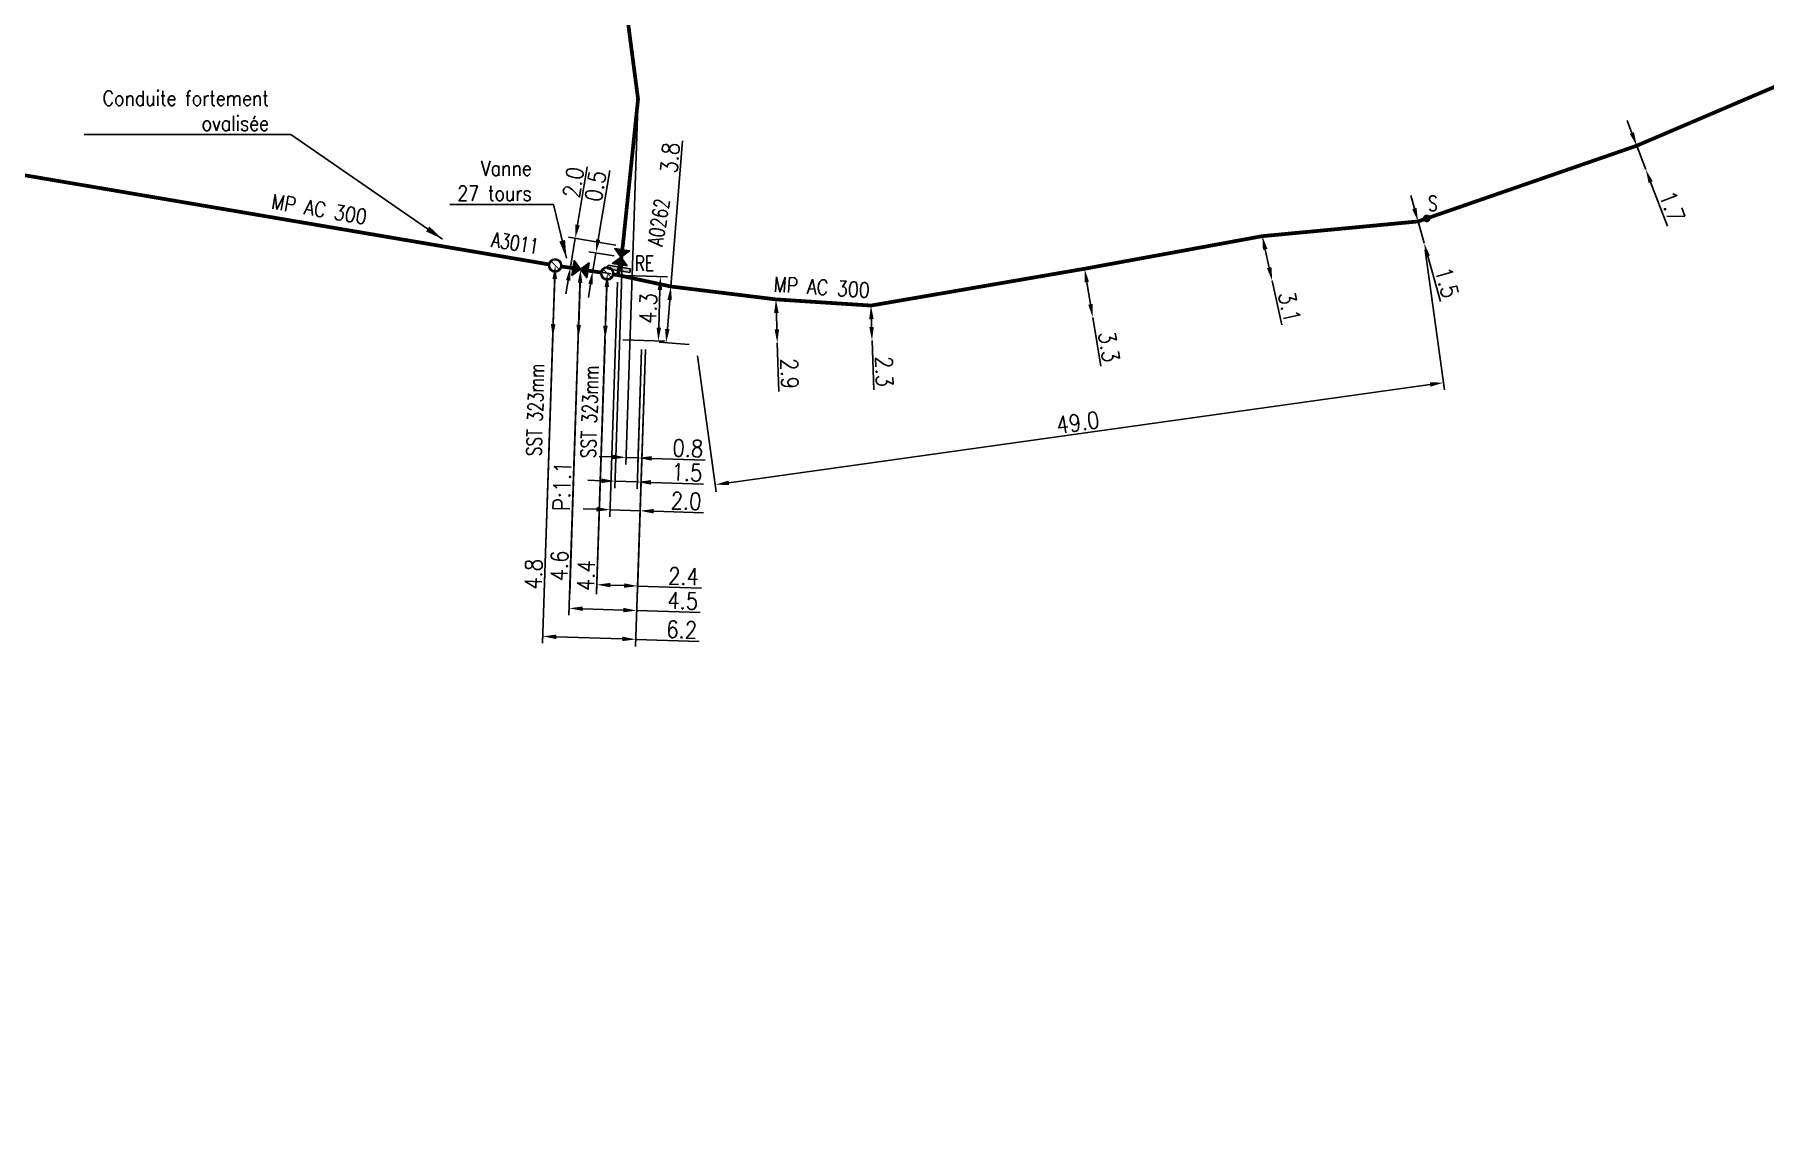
# Model space of a CAD drawing. Header units: millimetres. Extents: x 185000 to 186031, y 127990 to 129000.
# Drawn here: x 185603.4 to 185718.6, y 127999.9 to 128073.4 of the extents above; entities that cross this region are included whole.
import ezdxf
from ezdxf.enums import TextEntityAlignment as Align

# ---------------------------------------------------------------- set-up
doc = ezdxf.new("R2010")
doc.units = ezdxf.units.MM
doc.header["$PDMODE"] = 34
doc.layers.get('0').update_dxf_attribs({"linetype": 'CONTINUOUS'})
doc.layers.get('DEFPOINTS').update_dxf_attribs({"linetype": 'CONTINUOUS'})
for name, color, linetype in [('G_120', 4, 'CONTINUOUS'), ('G_300', 7, 'CONTINUOUS'), ('G_330', 7, 'CONTINUOUS'), ('G_340', 7, 'CONTINUOUS')]:
    doc.layers.add(name, color=color, linetype=linetype)
doc.styles.add('G_ROMANS', font='ROMANS.SHX', dxfattribs={"width": 0.75})
doc.styles.get("Standard").update_dxf_attribs({"font": 'romans.shx', "width": 0.85})
doc.linetypes.add('G_typB_AP', pattern='A,5,-0.3,["o",Standard,S=1.5,R=0,X=0,Y=-0.5],-1.65', length=6.95)
doc.dimstyles.get("Standard").update_dxf_attribs({"dimtxt": 1.5, "dimasz": 1.2, "dimexe": 0.625, "dimexo": 0.625, "dimgap": 0.25, "dimtad": 1, "dimdec": 1, "dimzin": 0, "dimdsep": 46, "dimtxsty": 'Standard', "dimcen": -0.5, "dimadec": 0, "dimazin": 0, "dimtfac": 1, "dimtdec": 1, "dimtmove": 0, "dimatfit": 3, "dimfxl": 0, "dimtolj": 1, "dimtzin": 0, "dimarcsym": 0})

# ---------------------------------------------------------------- blocks, each defined once
blk = doc.blocks.new('G_300_04')
at = {"linetype": 'Continuous'}
h = blk.add_hatch(color=0, dxfattribs=at)
h.paths.add_polyline_path([(-0.5, 0.5), (-0.5, -0.5), (0, 0)])
h.paths.add_polyline_path([(0.5, 0.5), (0, 0), (0.5, -0.5)])
at = {"color": 0, "linetype": 'Continuous', "flags": 128}
blk.add_lwpolyline([(-0.5, -0.5), (0.5, 0.5), (0.5, -0.5), (-0.5, 0.5)], close=True, dxfattribs=at)
at = {"color": 0, "linetype": 'Continuous', "width": 0.75}
blk.add_attdef('NUM', text='', height=1, dxfattribs=at).set_placement((0, 1.78), align=Align.MIDDLE_CENTER)
at = {"color": 0, "linetype": 'Continuous', "width": 0.75, "flags": 3}
for tag, p in [('DEF_LEG', (0, -5)), ('DEF_COUP', (0, -7.5)), ('DEF_TYPE', (0, -10))]:
    blk.add_attdef(tag, text='', height=1.2, dxfattribs=at).set_placement(p, align=Align.MIDDLE)
blk = doc.blocks.new('G_330_16')
at = {"linetype": 'Continuous'}
h = blk.add_hatch(color=0, dxfattribs=at)
h.paths.add_polyline_path([(-0.44, 0, 1), (0.44, 0, 1)])
h.paths.add_polyline_path([(0.38, 0, 1), (-0.38, 0, 1)], flags=16)
at = {"color": 0, "linetype": 'Continuous', "const_width": 0.0625, "flags": 128}
blk.add_lwpolyline([(0.3, -0.3), (-0.3, 0.3)], dxfattribs=at)
at = {"color": 0, "linetype": 'Continuous'}
for radius in [0.438, 0.375]:
    blk.add_circle((0, 0), radius, dxfattribs=at)
at = {"color": 0, "linetype": 'Continuous', "width": 0.75}
blk.add_attdef('TPS', text='', height=1, dxfattribs=at).set_placement((0, 2.43), align=Align.MIDDLE)
at = {"color": 0, "linetype": 'Continuous', "width": 0.75, "flags": 3}
for tag, p in [('DEF_LEG', (0, -5)), ('DEF_COUP', (0, -7.5)), ('DEF_TYPE', (0, -10))]:
    blk.add_attdef(tag, text='', height=1.2, dxfattribs=at).set_placement(p, align=Align.MIDDLE)
blk = doc.blocks.new('G_340_17')
at = {"linetype": 'Continuous'}
blk.add_hatch(color=0, dxfattribs=at).paths.add_polyline_path([(0.125, 0.75), (-0.125, 0.75), (-0.125, -0.75), (0.125, -0.75)])
at = {"color": 0, "linetype": 'Continuous'}
blk.add_lwpolyline([(-0.125, 0.75), (0.125, 0.75), (0.125, -0.75), (-0.125, -0.75)], close=True, dxfattribs=at)
at = {"color": 0, "linetype": 'Continuous', "width": 0.75}
for tag, height, flags, p in [('RE', 1, 8, (0, 2.5)), ('DEF_LEG', 1.2, 3, (0, -5)), ('DEF_COUP', 1.2, 3, (0, -7.5)), ('DEF_TYPE', 1.2, 3, (0, -10))]:
    blk.add_attdef(tag, text='', height=height, dxfattribs=dict(at, flags=flags)).set_placement(p, align=Align.MIDDLE)
blk = doc.blocks.new('*D459')
at = {"layer": 'DEFPOINTS', "color": 0, "linetype": 'Continuous', "transparency": 16777216}
for p in [(185642.27, 128057.41), (185644.12, 128052.92), (185643.75, 128041.72)]:
    blk.add_point(p, dxfattribs=at)
at = {"layer": 'G_120', "color": 0, "linetype": 'Continuous', "lineweight": -2, "transparency": 16777216}
for p, q in [((185642.25, 128056.94), (185641.73, 128041.32)), ((185644.1, 128052.45), (185643.73, 128041.25)), ((185640.85, 128041.82), (185639.95, 128041.85)), ((185641.75, 128041.79), (185643.75, 128041.72)), ((185644.65, 128041.69), (185647.97, 128041.58))]:
    blk.add_line(p, q, dxfattribs=at)
at = {"layer": 'G_120', "color": 0, "linetype": 'Continuous', "transparency": 16777216}
for points in [[(185640.85, 128041.97), (185640.84, 128041.67), (185641.75, 128041.79)], [(185644.65, 128041.84), (185644.64, 128041.54), (185643.75, 128041.72)]]:
    blk.add_solid(points, dxfattribs=at)
at = {"layer": 'G_120', "color": 0, "linetype": 'Continuous', "transparency": 16777216, "insert": (185646.81, 128042.37), "char_height": 1.125, "attachment_point": 5, "rotation": 358.0945}
blk.add_mtext('\\A1;2.0', dxfattribs=at)
blk = doc.blocks.new('*D460')
at = {"layer": 'DEFPOINTS', "color": 0, "linetype": 'Continuous', "transparency": 16777216}
for p in [(185643.61, 128069.12), (185643.87, 128052.93), (185643.61, 128045.24)]:
    blk.add_point(p, dxfattribs=at)
at = {"layer": 'G_120', "color": 0, "linetype": 'Continuous', "lineweight": -2, "transparency": 16777216}
for p, q in [((185643.59, 128068.65), (185642.8, 128044.8)), ((185643.85, 128052.46), (185643.6, 128044.77)), ((185641.92, 128045.3), (185641.02, 128045.33)), ((185642.81, 128045.27), (185643.61, 128045.24)), ((185644.51, 128045.21), (185648.09, 128045.09))]:
    blk.add_line(p, q, dxfattribs=at)
at = {"layer": 'G_120', "color": 0, "linetype": 'Continuous', "transparency": 16777216}
for points in [[(185641.92, 128045.45), (185641.91, 128045.15), (185642.81, 128045.27)], [(185644.52, 128045.36), (185644.51, 128045.06), (185643.61, 128045.24)]]:
    blk.add_solid(points, dxfattribs=at)
at = {"layer": 'G_120', "color": 0, "linetype": 'Continuous', "transparency": 16777216, "insert": (185646.93, 128045.88), "char_height": 1.125, "attachment_point": 5, "rotation": 358.0945}
blk.add_mtext('\\A1;0.8', dxfattribs=at)
blk = doc.blocks.new('*D461')
at = {"layer": 'DEFPOINTS', "color": 0, "linetype": 'Continuous', "transparency": 16777216}
for p in [(185642.59, 128059.33), (185639.11, 128057.94), (185642.27, 128057.41)]:
    blk.add_point(p, dxfattribs=at)
at = {"layer": 'G_120', "color": 0, "linetype": 'Continuous', "lineweight": -2, "transparency": 16777216}
for p, q in [((185639.58, 128060.75), (185640.23, 128064.62)), ((185642.13, 128059.41), (185638.97, 128059.94)), ((185639.11, 128057.94), (185639.43, 128059.86)), ((185641.81, 128057.49), (185638.65, 128058.02)), ((185638.96, 128057.05), (185638.81, 128056.16))]:
    blk.add_line(p, q, dxfattribs=at)
at = {"layer": 'G_120', "color": 0, "linetype": 'Continuous', "transparency": 16777216}
for points in [[(185639.44, 128060.77), (185639.73, 128060.72), (185639.43, 128059.86)], [(185638.81, 128057.08), (185639.11, 128057.03), (185639.11, 128057.94)]]:
    blk.add_solid(points, dxfattribs=at)
at = {"layer": 'G_120', "color": 0, "linetype": 'Continuous', "transparency": 16777216, "insert": (185639.3, 128063.58), "char_height": 1.125, "attachment_point": 5, "rotation": 80.4501}
blk.add_mtext('\\A1;2.0', dxfattribs=at)
blk = doc.blocks.new('*D462')
at = {"layer": 'DEFPOINTS', "color": 0, "linetype": 'Continuous', "transparency": 16777216}
for p in [(185642.59, 128059.33), (185643.87, 128052.93), (185643.56, 128043.64)]:
    blk.add_point(p, dxfattribs=at)
at = {"layer": 'G_120', "color": 0, "linetype": 'Continuous', "lineweight": -2, "transparency": 16777216}
for p, q in [((185642.58, 128058.86), (185642.06, 128043.22)), ((185643.85, 128052.46), (185643.55, 128043.17)), ((185641.17, 128043.72), (185640.27, 128043.75)), ((185642.07, 128043.69), (185643.56, 128043.64)), ((185644.46, 128043.61), (185647.97, 128043.49))]:
    blk.add_line(p, q, dxfattribs=at)
at = {"layer": 'G_120', "color": 0, "linetype": 'Continuous', "transparency": 16777216}
for points in [[(185641.18, 128043.87), (185641.17, 128043.57), (185642.07, 128043.69)], [(185644.47, 128043.76), (185644.46, 128043.46), (185643.56, 128043.64)]]:
    blk.add_solid(points, dxfattribs=at)
at = {"layer": 'G_120', "color": 0, "linetype": 'Continuous', "transparency": 16777216, "insert": (185646.87, 128044.28), "char_height": 1.125, "attachment_point": 5, "rotation": 358.0945}
blk.add_mtext('\\A1;1.5', dxfattribs=at)
blk = doc.blocks.new('*D463')
at = {"layer": 'DEFPOINTS', "color": 0, "linetype": 'Continuous', "transparency": 16777216}
for p in [(185641.56, 128057.52), (185644.12, 128052.92), (185643.58, 128036.71)]:
    blk.add_point(p, dxfattribs=at)
at = {"layer": 'G_330', "color": 0, "linetype": 'Continuous', "lineweight": -2, "transparency": 16777216}
for p, q in [((185641.54, 128057.05), (185640.85, 128036.33)), ((185644.1, 128052.45), (185643.57, 128036.24)), ((185641.77, 128036.77), (185642.68, 128036.74)), ((185643.58, 128036.71), (185647.83, 128036.57))]:
    blk.add_line(p, q, dxfattribs=at)
at = {"layer": 'G_330', "color": 0, "linetype": 'Continuous', "transparency": 16777216}
for points in [[(185641.77, 128036.92), (185641.76, 128036.62), (185640.87, 128036.8)], [(185642.69, 128036.89), (185642.68, 128036.59), (185643.58, 128036.71)]]:
    blk.add_solid(points, dxfattribs=at)
at = {"layer": 'G_330', "color": 0, "linetype": 'Continuous', "transparency": 16777216, "insert": (185646.64, 128037.36), "char_height": 1.125, "attachment_point": 5, "rotation": 358.0945}
blk.add_mtext('\\A1;2.4', dxfattribs=at)
blk = doc.blocks.new('*D464')
at = {"layer": 'DEFPOINTS', "color": 0, "linetype": 'Continuous', "transparency": 16777216}
for p in [(185639.78, 128057.79), (185639.63, 128053.19), (185639.63, 128053.19)]:
    blk.add_point(p, dxfattribs=at)
at = {"layer": 'G_300', "color": 0, "linetype": 'Continuous', "lineweight": -2, "transparency": 16777216}
for p, q in [((185640.25, 128057.78), (185640.25, 128057.78)), ((185639.75, 128056.89), (185639.66, 128054.09)), ((185639.63, 128053.19), (185639.06, 128036.19)), ((185640.1, 128053.18), (185640.1, 128053.18))]:
    blk.add_line(p, q, dxfattribs=at)
at = {"layer": 'G_300', "color": 0, "linetype": 'Continuous', "transparency": 16777216}
for points in [[(185639.6, 128056.9), (185639.9, 128056.89), (185639.78, 128057.79)], [(185639.51, 128054.1), (185639.81, 128054.09), (185639.63, 128053.19)]]:
    blk.add_solid(points, dxfattribs=at)
at = {"layer": 'G_300', "color": 0, "linetype": 'Continuous', "transparency": 16777216, "insert": (185638.47, 128041.02), "char_height": 1.125, "attachment_point": 5, "rotation": 88.0945}
blk.add_mtext('\\A1;4.6    P:1.1', dxfattribs=at)
blk = doc.blocks.new('*D465')
at = {"layer": 'DEFPOINTS', "color": 0, "linetype": 'Continuous', "transparency": 16777216}
for p in [(185639.78, 128057.79), (185644.12, 128052.92), (185643.53, 128035.08)]:
    blk.add_point(p, dxfattribs=at)
at = {"layer": 'G_300', "color": 0, "linetype": 'Continuous', "lineweight": -2, "transparency": 16777216}
for p, q in [((185639.76, 128057.32), (185639.01, 128034.76)), ((185644.1, 128052.45), (185643.51, 128034.61)), ((185639.93, 128035.2), (185642.63, 128035.11)), ((185643.53, 128035.08), (185647.75, 128034.94))]:
    blk.add_line(p, q, dxfattribs=at)
at = {"layer": 'G_300', "color": 0, "linetype": 'Continuous', "transparency": 16777216}
for points in [[(185639.93, 128035.35), (185639.92, 128035.05), (185639.03, 128035.23)], [(185642.63, 128035.26), (185642.62, 128034.96), (185643.53, 128035.08)]]:
    blk.add_solid(points, dxfattribs=at)
at = {"layer": 'G_300', "color": 0, "linetype": 'Continuous', "transparency": 16777216, "insert": (185646.59, 128035.73), "char_height": 1.125, "attachment_point": 5, "rotation": 358.0945}
blk.add_mtext('\\A1;4.5', dxfattribs=at)
blk = doc.blocks.new('*D466')
at = {"layer": 'DEFPOINTS', "color": 0, "linetype": 'Continuous', "transparency": 16777216}
for p in [(185638.09, 128058.05), (185644.12, 128052.92), (185643.46, 128033.16)]:
    blk.add_point(p, dxfattribs=at)
at = {"layer": 'G_330', "color": 0, "linetype": 'Continuous', "lineweight": -2, "transparency": 16777216}
for p, q in [((185638.07, 128057.58), (185637.25, 128032.9)), ((185644.1, 128052.45), (185643.45, 128032.69)), ((185638.17, 128033.33), (185642.56, 128033.19)), ((185643.46, 128033.16), (185647.67, 128033.02))]:
    blk.add_line(p, q, dxfattribs=at)
at = {"layer": 'G_330', "color": 0, "linetype": 'Continuous', "transparency": 16777216}
for points in [[(185638.17, 128033.48), (185638.16, 128033.18), (185637.27, 128033.36)], [(185642.57, 128033.34), (185642.56, 128033.04), (185643.46, 128033.16)]]:
    blk.add_solid(points, dxfattribs=at)
at = {"layer": 'G_330', "color": 0, "linetype": 'Continuous', "transparency": 16777216, "insert": (185646.52, 128033.81), "char_height": 1.125, "attachment_point": 5, "rotation": 358.0945}
blk.add_mtext('\\A1;6.2', dxfattribs=at)
blk = doc.blocks.new('*D467')
at = {"layer": 'DEFPOINTS', "color": 0, "linetype": 'Continuous', "transparency": 16777216}
for p in [(185638.09, 128058.05), (185637.93, 128053.25), (185637.93, 128053.25)]:
    blk.add_point(p, dxfattribs=at)
at = {"layer": 'G_330', "color": 0, "linetype": 'Continuous', "lineweight": -2, "transparency": 16777216}
for p, q in [((185638.06, 128057.15), (185637.96, 128054.15)), ((185637.93, 128053.25), (185637.36, 128036.29))]:
    blk.add_line(p, q, dxfattribs=at)
at = {"layer": 'G_330', "color": 0, "linetype": 'Continuous', "transparency": 16777216}
for points in [[(185637.91, 128057.15), (185638.21, 128057.14), (185638.09, 128058.05)], [(185637.81, 128054.15), (185638.11, 128054.14), (185637.93, 128053.25)]]:
    blk.add_solid(points, dxfattribs=at)
at = {"layer": 'G_330', "color": 0, "linetype": 'Continuous', "transparency": 16777216, "insert": (185636.65, 128037.5), "char_height": 1.125, "attachment_point": 5, "rotation": 88.0945}
blk.add_mtext('\\A1;4.8', dxfattribs=at)
blk = doc.blocks.new('*D468')
at = {"layer": 'DEFPOINTS', "color": 0, "linetype": 'Continuous', "transparency": 16777216}
for p in [(185642.47, 128058.6), (185640.6, 128057.69), (185642.27, 128057.41)]:
    blk.add_point(p, dxfattribs=at)
at = {"layer": 'G_300', "color": 0, "linetype": 'Continuous', "lineweight": -2, "transparency": 16777216}
for p, q in [((185640.95, 128059.77), (185641.72, 128064.38)), ((185642.01, 128058.68), (185640.33, 128058.96)), ((185640.6, 128057.69), (185640.8, 128058.88)), ((185641.81, 128057.49), (185640.13, 128057.77)), ((185640.45, 128056.8), (185640.3, 128055.91))]:
    blk.add_line(p, q, dxfattribs=at)
at = {"layer": 'G_300', "color": 0, "linetype": 'Continuous', "transparency": 16777216}
for points in [[(185640.8, 128059.8), (185641.09, 128059.75), (185640.8, 128058.88)], [(185640.3, 128056.83), (185640.59, 128056.78), (185640.6, 128057.69)]]:
    blk.add_solid(points, dxfattribs=at)
at = {"layer": 'G_300', "color": 0, "linetype": 'Continuous', "transparency": 16777216, "insert": (185640.78, 128063.33), "char_height": 1.125, "attachment_point": 5, "rotation": 80.4501}
blk.add_mtext('\\A1;0.5', dxfattribs=at)
blk = doc.blocks.new('*D469')
at = {"layer": 'DEFPOINTS', "color": 0, "linetype": 'Continuous', "transparency": 16777216}
for p in [(185641.56, 128057.52), (185641.41, 128053.13), (185641.41, 128053.13)]:
    blk.add_point(p, dxfattribs=at)
at = {"layer": 'G_330', "color": 0, "linetype": 'Continuous', "lineweight": -2, "transparency": 16777216}
for p, q in [((185641.53, 128056.62), (185641.44, 128054.03)), ((185641.41, 128053.13), (185640.85, 128036.16))]:
    blk.add_line(p, q, dxfattribs=at)
at = {"layer": 'G_330', "color": 0, "linetype": 'Continuous', "transparency": 16777216}
for points in [[(185641.38, 128056.62), (185641.68, 128056.61), (185641.56, 128057.52)], [(185641.29, 128054.04), (185641.59, 128054.03), (185641.41, 128053.13)]]:
    blk.add_solid(points, dxfattribs=at)
at = {"layer": 'G_330', "color": 0, "linetype": 'Continuous', "transparency": 16777216, "insert": (185640.14, 128037.4), "char_height": 1.125, "attachment_point": 5, "rotation": 88.0945}
blk.add_mtext('\\A1;4.4', dxfattribs=at)
blk = doc.blocks.new('*D470')
at = {"layer": 'DEFPOINTS', "color": 0, "linetype": 'Continuous', "transparency": 16777216}
for p in [(185695.96, 128059.53), (185647.49, 128052.5), (185648.76, 128043.46)]:
    blk.add_point(p, dxfattribs=at)
at = {"layer": 'G_120', "color": 0, "linetype": 'Continuous', "lineweight": -2, "transparency": 16777216}
for p, q in [((185696.02, 128059.07), (185697.32, 128049.78)), ((185647.56, 128052.03), (185648.82, 128042.99)), ((185696.36, 128050.12), (185649.65, 128043.58))]:
    blk.add_line(p, q, dxfattribs=at)
at = {"layer": 'G_120', "color": 0, "linetype": 'Continuous', "transparency": 16777216}
for points in [[(185696.34, 128050.27), (185696.38, 128049.98), (185697.25, 128050.25)], [(185649.63, 128043.73), (185649.67, 128043.43), (185648.76, 128043.46)]]:
    blk.add_solid(points, dxfattribs=at)
at = {"layer": 'G_120', "color": 0, "linetype": 'Continuous', "transparency": 16777216, "insert": (185672.9, 128047.6), "char_height": 1.125, "attachment_point": 5, "rotation": 7.9707}
blk.add_mtext('\\A1;49.0', dxfattribs=at)
blk = doc.blocks.new('*D471')
at = {"layer": 'DEFPOINTS', "color": 0, "linetype": 'Continuous', "transparency": 16777216}
for p in [(185695.55, 128060.98), (185695.96, 128059.53), (185695.96, 128059.53)]:
    blk.add_point(p, dxfattribs=at)
at = {"layer": 'G_120', "color": 0, "linetype": 'Continuous', "lineweight": -2, "transparency": 16777216}
for p, q in [((185695.31, 128061.84), (185695.06, 128062.71)), ((185695.55, 128060.98), (185695.96, 128059.53)), ((185696.2, 128058.66), (185697.05, 128055.64))]:
    blk.add_line(p, q, dxfattribs=at)
at = {"layer": 'G_120', "color": 0, "linetype": 'Continuous', "transparency": 16777216}
for points in [[(185695.45, 128061.88), (185695.16, 128061.8), (185695.55, 128060.98)], [(185696.34, 128058.71), (185696.05, 128058.62), (185695.96, 128059.53)]]:
    blk.add_solid(points, dxfattribs=at)
at = {"layer": 'G_120', "color": 0, "linetype": 'Continuous', "transparency": 16777216, "insert": (185697.47, 128056.92), "char_height": 1.125, "attachment_point": 5, "rotation": 285.6658}
blk.add_mtext('\\A1;1.5', dxfattribs=at)
blk = doc.blocks.new('*D472')
at = {"layer": 'DEFPOINTS', "color": 0, "linetype": 'Continuous', "transparency": 16777216}
for p in [(185685.18, 128060), (185685.84, 128057.02), (185685.84, 128057.02)]:
    blk.add_point(p, dxfattribs=at)
at = {"layer": 'G_120', "color": 0, "linetype": 'Continuous', "lineweight": -2, "transparency": 16777216}
for p, q in [((185685.37, 128059.12), (185685.64, 128057.9)), ((185685.84, 128057.02), (185686.49, 128054.09))]:
    blk.add_line(p, q, dxfattribs=at)
at = {"layer": 'G_120', "color": 0, "linetype": 'Continuous', "transparency": 16777216}
for points in [[(185685.52, 128059.16), (185685.22, 128059.09), (185685.18, 128060)], [(185685.79, 128057.94), (185685.49, 128057.87), (185685.84, 128057.02)]]:
    blk.add_solid(points, dxfattribs=at)
at = {"layer": 'G_120', "color": 0, "linetype": 'Continuous', "transparency": 16777216, "insert": (185686.99, 128055.28), "char_height": 1.125, "attachment_point": 5, "rotation": 282.5007}
blk.add_mtext('\\A1;3.1', dxfattribs=at)
blk = doc.blocks.new('*D473')
at = {"layer": 'DEFPOINTS', "color": 0, "linetype": 'Continuous', "transparency": 16777216}
for p in [(185673.34, 128057.83), (185673.89, 128054.58), (185673.89, 128054.58)]:
    blk.add_point(p, dxfattribs=at)
at = {"layer": 'G_120', "color": 0, "linetype": 'Continuous', "lineweight": -2, "transparency": 16777216}
for p, q in [((185673.49, 128056.94), (185673.74, 128055.46)), ((185673.89, 128054.58), (185674.43, 128051.34))]:
    blk.add_line(p, q, dxfattribs=at)
at = {"layer": 'G_120', "color": 0, "linetype": 'Continuous', "transparency": 16777216}
for points in [[(185673.64, 128056.97), (185673.34, 128056.92), (185673.34, 128057.83)], [(185673.89, 128055.49), (185673.59, 128055.44), (185673.89, 128054.58)]]:
    blk.add_solid(points, dxfattribs=at)
at = {"layer": 'G_120', "color": 0, "linetype": 'Continuous', "transparency": 16777216, "insert": (185674.97, 128052.64), "char_height": 1.125, "attachment_point": 5, "rotation": 279.5091}
blk.add_mtext('\\A1;3.3', dxfattribs=at)
blk = doc.blocks.new('*D474')
at = {"layer": 'DEFPOINTS', "color": 0, "linetype": 'Continuous', "transparency": 16777216}
for p in [(185659.12, 128055.38), (185659.19, 128053.06), (185659.19, 128053.06)]:
    blk.add_point(p, dxfattribs=at)
at = {"layer": 'G_120', "color": 0, "linetype": 'Continuous', "lineweight": -2, "transparency": 16777216}
for p, q in [((185659.15, 128054.48), (185659.16, 128053.96)), ((185659.19, 128053.06), (185659.3, 128049.78))]:
    blk.add_line(p, q, dxfattribs=at)
at = {"layer": 'G_120', "color": 0, "linetype": 'Continuous', "transparency": 16777216}
for points in [[(185659.3, 128054.48), (185659, 128054.47), (185659.12, 128055.38)], [(185659.31, 128053.96), (185659.01, 128053.95), (185659.19, 128053.06)]]:
    blk.add_solid(points, dxfattribs=at)
at = {"layer": 'G_120', "color": 0, "linetype": 'Continuous', "transparency": 16777216, "insert": (185660.01, 128050.99), "char_height": 1.125, "attachment_point": 5, "rotation": 271.8234}
blk.add_mtext('\\A1;2.3', dxfattribs=at)
blk = doc.blocks.new('*D475')
at = {"layer": 'DEFPOINTS', "color": 0, "linetype": 'Continuous', "transparency": 16777216}
for p in [(185652.79, 128055.79), (185652.88, 128052.89), (185652.88, 128052.89)]:
    blk.add_point(p, dxfattribs=at)
at = {"layer": 'G_120', "color": 0, "linetype": 'Continuous', "lineweight": -2, "transparency": 16777216}
for p, q in [((185652.82, 128054.89), (185652.85, 128053.79)), ((185652.88, 128052.89), (185652.99, 128049.66))]:
    blk.add_line(p, q, dxfattribs=at)
at = {"layer": 'G_120', "color": 0, "linetype": 'Continuous', "transparency": 16777216}
for points in [[(185652.97, 128054.89), (185652.67, 128054.88), (185652.79, 128055.79)], [(185653, 128053.79), (185652.7, 128053.79), (185652.88, 128052.89)]]:
    blk.add_solid(points, dxfattribs=at)
at = {"layer": 'G_120', "color": 0, "linetype": 'Continuous', "transparency": 16777216, "insert": (185653.7, 128050.85), "char_height": 1.125, "attachment_point": 5, "rotation": 271.8234}
blk.add_mtext('\\A1;2.9', dxfattribs=at)
blk = doc.blocks.new('*D476')
at = {"layer": 'DEFPOINTS', "color": 0, "linetype": 'Continuous', "transparency": 16777216}
for p in [(185645.79, 128056.65), (185645.48, 128052.91), (185647.48, 128052.75)]:
    blk.add_point(p, dxfattribs=at)
at = {"layer": 'G_120', "color": 0, "linetype": 'Continuous', "lineweight": -2, "transparency": 16777216}
for p, q in [((185645.79, 128056.65), (185646.58, 128066.34)), ((185645.56, 128053.81), (185645.72, 128055.75)), ((185647.02, 128052.78), (185645.02, 128052.95))]:
    blk.add_line(p, q, dxfattribs=at)
at = {"layer": 'G_120', "color": 0, "linetype": 'Continuous', "transparency": 16777216}
for points in [[(185645.57, 128055.76), (185645.86, 128055.74), (185645.79, 128056.65)], [(185645.41, 128053.82), (185645.71, 128053.79), (185645.48, 128052.91)]]:
    blk.add_solid(points, dxfattribs=at)
at = {"layer": 'G_120', "color": 0, "linetype": 'Continuous', "transparency": 16777216, "insert": (185645.74, 128065.21), "char_height": 1.125, "attachment_point": 5, "rotation": 85.3334}
blk.add_mtext('\\A1;3.8', dxfattribs=at)
blk = doc.blocks.new('*D477')
at = {"layer": 'DEFPOINTS', "color": 0, "linetype": 'Continuous', "transparency": 16777216}
for p in [(185642.27, 128057.41), (185642.13, 128053.11), (185644.96, 128053.02)]:
    blk.add_point(p, dxfattribs=at)
at = {"layer": 'G_120', "color": 0, "linetype": 'Continuous', "lineweight": -2, "transparency": 16777216}
for p, q in [((185642.74, 128057.39), (185645.57, 128057.3)), ((185645.07, 128056.41), (185644.99, 128053.92)), ((185642.59, 128053.09), (185645.42, 128053))]:
    blk.add_line(p, q, dxfattribs=at)
at = {"layer": 'G_120', "color": 0, "linetype": 'Continuous', "transparency": 16777216}
for points in [[(185644.92, 128056.42), (185645.22, 128056.41), (185645.1, 128057.31)], [(185644.84, 128053.92), (185645.14, 128053.91), (185644.96, 128053.02)]]:
    blk.add_solid(points, dxfattribs=at)
at = {"layer": 'G_120', "color": 0, "linetype": 'Continuous', "transparency": 16777216, "insert": (185644.28, 128055.19), "char_height": 1.125, "attachment_point": 5, "rotation": 88.0945}
blk.add_mtext('\\A1;4.3', dxfattribs=at)
blk = doc.blocks.new('*D478')
at = {"layer": 'DEFPOINTS', "color": 0, "linetype": 'Continuous', "transparency": 16777216}
for p in [(185710.11, 128066.02), (185710.72, 128064.43), (185710.72, 128064.43)]:
    blk.add_point(p, dxfattribs=at)
at = {"layer": 'G_120', "color": 0, "linetype": 'Continuous', "lineweight": -2, "transparency": 16777216}
for p, q in [((185709.79, 128066.86), (185709.47, 128067.7)), ((185710.11, 128066.02), (185710.72, 128064.43)), ((185711.04, 128063.59), (185712.17, 128060.66))]:
    blk.add_line(p, q, dxfattribs=at)
at = {"layer": 'G_120', "color": 0, "linetype": 'Continuous', "transparency": 16777216}
for points in [[(185709.93, 128066.92), (185709.65, 128066.81), (185710.11, 128066.02)], [(185711.18, 128063.65), (185710.9, 128063.54), (185710.72, 128064.43)]]:
    blk.add_solid(points, dxfattribs=at)
at = {"layer": 'G_120', "color": 0, "linetype": 'Continuous', "transparency": 16777216, "insert": (185712.47, 128061.98), "char_height": 1.125, "attachment_point": 5, "rotation": 290.9605}
blk.add_mtext('\\A1;1.7', dxfattribs=at)
blk = doc.blocks.new('G_300_11')
at = {"color": 0, "linetype": 'Continuous', "const_width": 0.248, "flags": 128}
blk.add_lwpolyline([(-0.13, 0, 1), (0.13, 0, 1)], format="xyb", close=True, dxfattribs=at)
at = {"linetype": 'Continuous', "style": 'G_ROMANS', "width": 0.75}
blk.add_attdef('S', text='', height=1, dxfattribs=at).set_placement((0, 1.35), align=Align.MIDDLE_CENTER)
at = {"color": 0, "linetype": 'Continuous', "width": 0.75, "flags": 3}
for tag, p in [('DEF_LEG', (0, -5)), ('DEF_COUP', (0, -7.5)), ('DEF_TYPE', (0, -10))]:
    blk.add_attdef(tag, text='', height=1.2, dxfattribs=at).set_placement(p, align=Align.MIDDLE)

msp = doc.modelspace()

# ---------------------------------------------------------------- linework, layer by layer
at = {"layer": 'G_120', "linetype": 'G_typB_AP', "ltscale": 0.5, "const_width": 0.25}
for points in [[(185641.22, 128087.37), (185643.61, 128069.12), (185642.59, 128059.33), (185642.55, 128059.09)], [(185641.98, 128057.45), (185642.27, 128057.41), (185642.27, 128057.41), (185645.79, 128056.65), (185645.79, 128056.65), (185652.79, 128055.79), (185652.79, 128055.79), (185659.12, 128055.38), (185659.12, 128055.38), (185673.34, 128057.83), (185673.34, 128057.83), (185685.18, 128060), (185685.18, 128060), (185695.55, 128060.98), (185710.11, 128066.02), (185710.11, 128066.02), (185724.49, 128072.16)], [(185637.68, 128058.12), (185599.49, 128064.61), (185598.85, 128064.61), (185598.04, 128064.62), (185598.04, 128064.62), (185591.65, 128064.68), (185585.22, 128063.59), (185585.22, 128063.59), (185576.02, 128061.4), (185576.02, 128061.4), (185570.55, 128059), (185570.55, 128059), (185570.15, 128053.81), (185568.21, 128000)], [(185639.29, 128057.87), (185638.51, 128057.98)], [(185641.14, 128057.58), (185640.27, 128057.71)], [(185642.39, 128058.11), (185642.34, 128057.82), (185642.27, 128057.41)]]:
    msp.add_lwpolyline(points, dxfattribs=at)

# ---------------------------------------------------------------- block references
at = {"layer": 'G_300', "ltscale": 0.5}
ref = msp.add_blockref('G_300_04', (185642.47, 128058.6), dxfattribs=dict(at, rotation=81.08011932492683))
ref.add_attrib('NUM', 'A0262', dxfattribs={"layer": '0', "color": 0, "linetype": 'Continuous', "height": 1, "rotation": 81.0801, "width": 0.75}).set_placement((185644.98, 128060.92), align=Align.MIDDLE_CENTER)
ref = msp.add_blockref('G_300_11', (185696.13, 128061.18), dxfattribs=dict(at, rotation=5.361824171814504))
ref.add_attrib('S', 'S', dxfattribs={"layer": '0', "linetype": 'Continuous', "height": 1, "style": 'G_ROMANS', "width": 0.75}).set_placement((185696.54, 128062.18), align=Align.MIDDLE_CENTER)
ref = msp.add_blockref('G_300_04', (185639.78, 128057.8), dxfattribs=dict(at, rotation=351.0307306333854))
ref.add_attrib('NUM', 'A3011', dxfattribs={"layer": '0', "color": 0, "linetype": 'Continuous', "height": 1, "rotation": 351.0307, "width": 0.75}).set_placement((185635.44, 128059.55), align=Align.MIDDLE_CENTER)
at = {"layer": 'G_330', "ltscale": 0.5}
ref = msp.add_blockref('G_330_16', (185638.09, 128058.05), dxfattribs=at)
ref.add_attrib('TPS', 'SST 323mm', dxfattribs={"layer": '0', "color": 0, "linetype": 'Continuous', "height": 1, "rotation": 88.0945, "width": 0.75}).set_placement((185636.77, 128048.44), align=Align.MIDDLE)
ref = msp.add_blockref('G_330_16', (185641.56, 128057.52), dxfattribs=at)
ref.add_attrib('TPS', 'SST 323mm', dxfattribs={"layer": '0', "color": 0, "linetype": 'Continuous', "height": 1, "rotation": 88.0945, "width": 0.75}).set_placement((185640.39, 128048.31), align=Align.MIDDLE)
at = {"layer": 'G_340', "ltscale": 0.5}
ref = msp.add_blockref('G_340_17', (185642.34, 128057.82), dxfattribs=dict(at, rotation=80.45005002985357))
ref.add_attrib('RE', 'RE', dxfattribs={"layer": '0', "color": 0, "linetype": 'Continuous', "height": 1, "width": 0.75}).set_placement((185644.04, 128058.2), align=Align.MIDDLE)

# ---------------------------------------------------------------- texts
at = {"layer": 'G_120', "linetype": 'Continuous', "width": 0.85}
for rotation, p in [(350.3576, (185622.38, 128061.8)), (356.2849, (185655.84, 128056.6))]:
    msp.add_text('MP AC 300', height=1, rotation=rotation, dxfattribs=at).set_placement(p, align=Align.MIDDLE)
at = {"layer": 'G_120', "linetype": 'Continuous', "insert": (185619.03, 128068.35), "char_height": 1, "attachment_point": 6}
msp.add_mtext('Conduite fortement \\Povalisée', dxfattribs=at)
at = {"layer": 'G_300', "linetype": 'Continuous', "insert": (185636.53, 128063.69), "char_height": 1, "attachment_point": 6}
msp.add_mtext('Vanne\\P27 tours', dxfattribs=at)

# ---------------------------------------------------------------- dimensions: what is measured, and where the dimension line sits
at = {"layer": 'G_120', "linetype": 'Continuous'}
for base, p1, p2, angle, override, picture, middle in [((185643.61, 128045.24), (185643.61, 128069.12), (185643.87, 128052.93), 178.0945, {"dimscale": 0.75, "dimatfit": 0}, '*D460', (185646.9, 128045.13)), ((185710.72, 128064.43), (185710.11, 128066.02), (185710.72, 128064.43), 110.9605, {"dimscale": 0.75, "dimatfit": 0}, '*D478', (185711.77, 128061.71)), ((185645.48, 128052.91), (185645.79, 128056.65), (185647.48, 128052.75), 85.3334, {"dimscale": 0.75}, '*D476', (185646.48, 128065.15)), ((185639.1103, 128057.9391), (185642.5917, 128059.3308), (185642.2682, 128057.4078), 80.4501, {"dimscale": 0.75, "dimatfit": 0}, '*D461', (185640.0376, 128063.4508)), ((185695.96, 128059.53), (185695.55, 128060.98), (185695.96, 128059.53), 105.6658, {"dimscale": 0.75}, '*D471', (185696.74, 128056.72)), ((185685.83590437, 128057.0242904), (185685.17572959, 128060.00198569), (185685.83590437, 128057.0242904), 102.5006533, {"dimscale": 0.75}, '*D472', (185686.2585631, 128055.11790293)), ((185643.56, 128043.64), (185642.59, 128059.33), (185643.87, 128052.93), 178.0945, {"dimscale": 0.75, "dimatfit": 0}, '*D462', (185646.85, 128043.53)), ((185643.75, 128041.72), (185642.27, 128057.41), (185644.12, 128052.92), 178.0945, {"dimscale": 0.75, "dimatfit": 0}, '*D459', (185646.78, 128041.62)), ((185673.89, 128054.58), (185673.34, 128057.83), (185673.89, 128054.58), 99.5091, {"dimscale": 0.75}, '*D473', (185674.23, 128052.52)), ((185652.88, 128052.89), (185652.79, 128055.79), (185652.88, 128052.89), 91.8234, {"dimscale": 0.75}, '*D475', (185652.95, 128050.82)), ((185659.19, 128053.06), (185659.12, 128055.38), (185659.19, 128053.06), 91.8234, {"dimscale": 0.75}, '*D474', (185659.26, 128050.97))]:
    dim = msp.add_linear_dim(base=base, p1=p1, p2=p2, angle=angle, dimstyle='Standard', override=override, dxfattribs=at)
    dim.commit()
    dim.dimension.update_dxf_attribs({"geometry": picture, "text_midpoint": middle, "dimtype": 160})
for base, p1, p2, angle, picture, middle in [((185648.76, 128043.46), (185695.96, 128059.53), (185647.49, 128052.5), 7.9707, '*D470', (185672.9, 128047.6)), ((185644.96, 128053.02), (185642.27, 128057.41), (185642.13, 128053.11), 88.0945, '*D477', (185644.28, 128055.19))]:
    dim = msp.add_linear_dim(base=base, p1=p1, p2=p2, angle=angle, dimstyle='Standard', override={"dimscale": 0.75}, dxfattribs=at)
    dim.commit()
    dim.dimension.update_dxf_attribs({"geometry": picture, "text_midpoint": middle})
at = {"layer": 'G_300', "linetype": 'Continuous'}
for base, p1, p2, angle, text, override, picture, middle in [((185640.6, 128057.69), (185642.47, 128058.6), (185642.27, 128057.41), 80.4501, '0.5', {"dimscale": 0.75, "dimatfit": 0}, '*D468', (185641.52, 128063.2)), ((185639.63, 128053.19), (185639.78, 128057.79), (185639.63, 128053.19), 88.0945, '<>    P:1.1', {"dimscale": 0.75}, '*D464', (185639.22, 128041))]:
    dim = msp.add_linear_dim(base=base, p1=p1, p2=p2, angle=angle, text=text, dimstyle='Standard', override=override, dxfattribs=at)
    dim.commit()
    dim.dimension.update_dxf_attribs({"geometry": picture, "text_midpoint": middle, "dimtype": 160})
dim = msp.add_linear_dim(base=(185643.53, 128035.08), p1=(185639.78, 128057.79), p2=(185644.12, 128052.92), angle=178.0945, dimstyle='Standard', override={"dimscale": 0.75}, dxfattribs=at)
dim.commit()
dim.dimension.update_dxf_attribs({"geometry": '*D465', "text_midpoint": (185646.56, 128034.98), "dimtype": 160})
at = {"layer": 'G_330', "linetype": 'Continuous'}
for base, p1, p2, angle, picture, middle in [((185637.93, 128053.25), (185638.09, 128058.05), (185637.93, 128053.25), 88.0945, '*D467', (185637.4, 128037.48)), ((185643.46, 128033.16), (185638.09, 128058.05), (185644.12, 128052.92), 178.0945, '*D466', (185646.5, 128033.06)), ((185641.41, 128053.13), (185641.56, 128057.52), (185641.41, 128053.13), 88.0945, '*D469', (185640.89, 128037.38))]:
    dim = msp.add_linear_dim(base=base, p1=p1, p2=p2, angle=angle, dimstyle='Standard', override={"dimscale": 0.75}, dxfattribs=at)
    dim.commit()
    dim.dimension.update_dxf_attribs({"geometry": picture, "text_midpoint": middle, "dimtype": 160})
dim = msp.add_linear_dim(base=(185643.58, 128036.71), p1=(185641.56, 128057.52), p2=(185644.12, 128052.92), angle=178.0945, text='2.4', dimstyle='Standard', override={"dimscale": 0.75}, dxfattribs=at)
dim.commit()
dim.dimension.update_dxf_attribs({"geometry": '*D463', "text_midpoint": (185646.62, 128036.61), "dimtype": 160})

# ---------------------------------------------------------------- leaders
at = {"layer": 'G_120', "linetype": 'Continuous', "annotation_type": 0, "has_hookline": 1, "hookline_direction": 1, "text_width": 12.3}
msp.add_leader([(185630.59, 128059.8), (185620.48, 128066.77), (185619.28, 128066.77)], dimstyle='Standard', dxfattribs=at)
at = {"layer": 'G_300', "linetype": 'Continuous', "annotation_type": 0, "has_hookline": 1, "hookline_direction": 1, "text_width": 5.46}
msp.add_leader([(185638.84, 128058.53), (185637.98, 128062.11), (185636.78, 128062.11)], dimstyle='Standard', dxfattribs=at)

doc.saveas('drawing.dxf')
